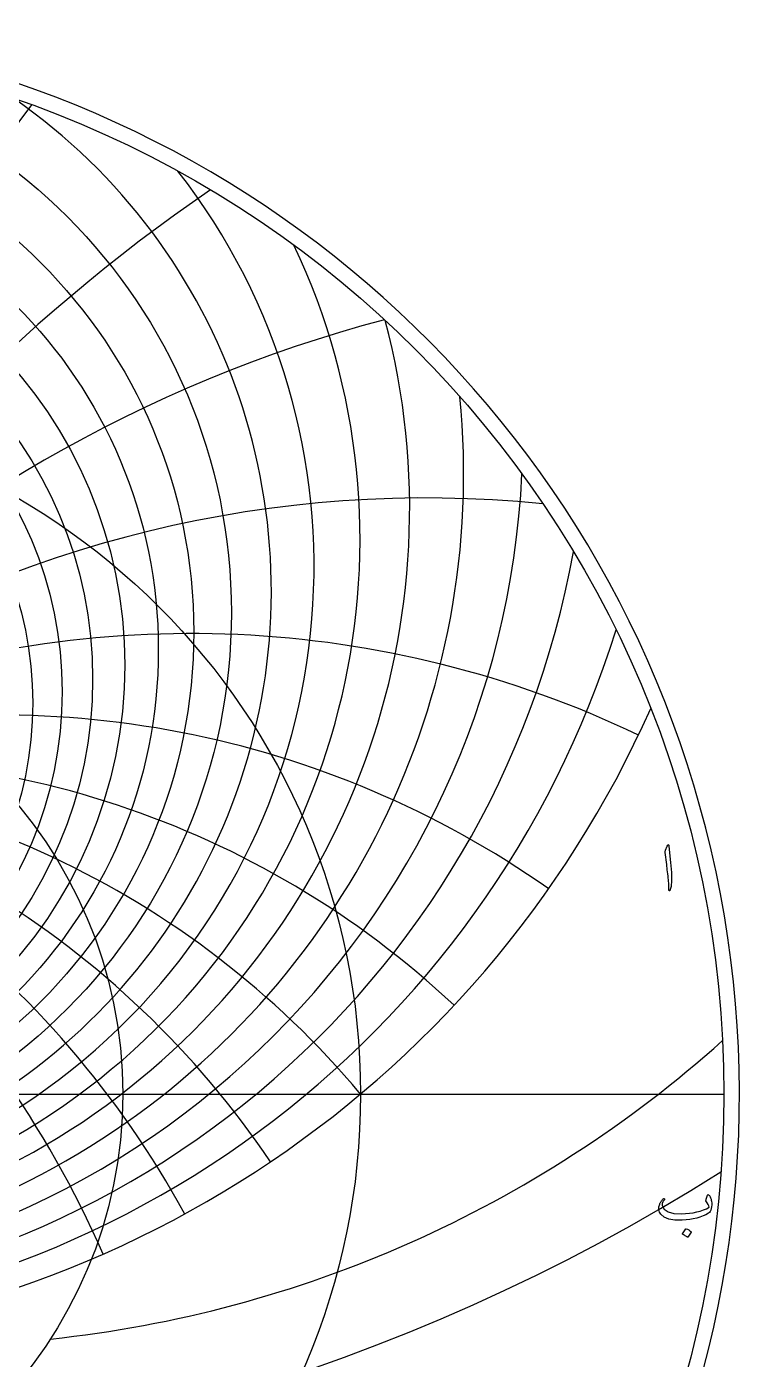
# Model space of a CAD drawing. Header units: millimetres. Extents: x -80 to 80, y -80 to 82.
# Drawn here: x 26.7 to 80.4, y -20 to 80.3 of the extents above; entities that cross this region are included whole.
import ezdxf

# ---------------------------------------------------------------- set-up
doc = ezdxf.new("R2010")
doc.units = ezdxf.units.MM
for name, color, linetype in [('CUT_OUTER', 1, 'Continuous'), ('ENGRAVE', 7, 'Continuous'), ('ENGRAVE_FINE', 8, 'Continuous'), ('TEXT', 5, 'Continuous')]:
    doc.layers.add(name, color=color, linetype=linetype)

msp = doc.modelspace()

# ---------------------------------------------------------------- linework, layer by layer
at = {"layer": 'CUT_OUTER'}
msp.add_arc((-0.0002, -0.0002), 80.3699, 149.413866, 87.803582, dxfattribs=at)
at = {"layer": 'ENGRAVE'}
msp.add_lwpolyline([(-79.2, 0), (79.2, 0)], dxfattribs=at)
for centre, radius in [((0, 0), 79.2), ((0, 34.7522), 39.2879), ((0, 29.4204), 27.1568), ((0, 0), 51.8435), ((0, 0), 33.9362)]:
    msp.add_circle(centre, radius, dxfattribs=at)
for centre, radius, start, end in [((0, 44.0485), 55.5419, 165.229653, 14.770347), ((0, 61.7847), 80.6541, 203.97548, 336.02452), ((0, -43.5018), 67.6769, 40, 140), ((0, -43.5018), 67.6769, 40, 140), ((19.0512, 71.1001), 90.0328, 276.018696, 311.831683)]:
    msp.add_arc(centre, radius, start, end, dxfattribs=at)
at = {"layer": 'ENGRAVE_FINE'}
for centre, radius in [((0, 36.2101), 42.1169), ((0, 33.4458), 36.6167), ((0, 32.2731), 34.0835), ((0, 31.2194), 31.6718), ((0, 30.272), 29.3671)]:
    msp.add_circle(centre, radius, dxfattribs=at)
for centre, radius, start, end in [((0, 37.8404), 45.1265, 124.801633, 55.198367), ((185.9406, -43.5018), 197.8739, 143.414309, 172.655841), ((185.9406, -43.5018), 197.8739, 143.414309, 172.655841), ((0, 39.6686), 48.3442, 141.990147, 38.009853), ((117.2198, -43.5018), 135.3537, 124.507018, 168.859628), ((117.2198, -43.5018), 135.3537, 124.507018, 168.859628), ((0, 41.7254), 51.8027, 154.69046, 25.30954), ((80.6541, -43.5018), 105.2865, 104.862362, 164.907439), ((80.6541, -43.5018), 105.2865, 104.862362, 164.907439), ((0, 46.6844), 59.6105, 174.434401, 5.565599), ((0, 49.6913), 64.0688, 182.713134, 357.286866), ((56.7876, -43.5018), 88.3459, 84.288008, 160.73486), ((56.7876, -43.5018), 88.3459, 84.288008, 160.73486), ((0, 53.1427), 68.9929, 190.30301, 349.69699), ((-39.0733, -43.5018), 78.1465, 23.734738, 115.544112), ((-39.0733, -43.5018), 78.1465, 23.734738, 115.544112), ((0, 57.1329), 74.4795, 197.355869, 342.644131), ((39.0733, -43.5018), 78.1465, 64.455888, 156.265262), ((39.0733, -43.5018), 78.1465, 64.455888, 156.265262), ((-24.6324, -43.5018), 72.0202, 28.59547, 125.068875), ((-24.6324, -43.5018), 72.0202, 28.59547, 125.068875), ((24.6324, -43.5018), 72.0202, 54.931125, 151.40453), ((24.6324, -43.5018), 72.0202, 54.931125, 151.40453), ((-11.9333, -43.5018), 68.7209, 33.966107, 133.101185), ((-11.9333, -43.5018), 68.7209, 33.966107, 133.101185), ((11.9333, -43.5018), 68.7209, 46.898815, 146.033893), ((11.9333, -43.5018), 68.7209, 46.898815, 146.033893), ((0, 118.9871), 147.7245, 237.678517, 302.321483)]:
    msp.add_arc(centre, radius, start, end, dxfattribs=at)
at = {"layer": 'TEXT'}
for points in [[(74.9333, 18.6364), (74.9811, 18.7289), (75.0195, 18.7613), (75.0485, 18.7339), (75.0682, 18.6464), (75.1831, 17.4224), (75.2515, 16.6711), (75.2668, 16.0709), (75.229, 15.6219), (75.1381, 15.324), (75.1216, 15.2996), (75.1069, 15.2865), (75.0941, 15.2846), (75.0832, 15.294), (75.0744, 15.3087), (75.0682, 15.3277), (75.0644, 15.3512), (75.0632, 15.3789), (75.0632, 15.5953), (75.0532, 15.8249), (75.0332, 16.0675), (75.0032, 16.3232), (74.9967, 16.39), (74.977, 16.5705), (74.9442, 16.8647), (74.8983, 17.2725), (74.7884, 18.1768), (74.7859, 18.2249), (74.7884, 18.2692), (74.7959, 18.3098), (74.8084, 18.3467)], [(78.0761, -7.6064), (78.1097, -7.6485), (78.1405, -7.6951), (78.1684, -7.746), (78.1935, -7.8012), (78.2159, -7.8606), (78.2354, -7.9236), (78.2521, -7.9905), (78.266, -8.061), (78.2841, -8.2028), (78.2885, -8.3433), (78.2791, -8.4826), (78.256, -8.6206), (78.221, -8.7436), (78.176, -8.8429), (78.1211, -8.9185), (78.0561, -8.9703), (77.8501, -9.0793), (77.6315, -9.1764), (77.4004, -9.2617), (77.1568, -9.335), (76.9008, -9.3959), (76.6322, -9.4437), (76.3512, -9.4784), (76.0577, -9.4999), (75.5075, -9.4943), (75.056, -9.4175), (74.7031, -9.2695), (74.4489, -9.0503), (74.3446, -8.8788), (74.2966, -8.6943), (74.3047, -8.4966), (74.369, -8.2858), (74.3907, -8.2404), (74.4158, -8.194), (74.4444, -8.1467), (74.4764, -8.0985), (74.5119, -8.0493), (74.5507, -7.9992), (74.593, -7.9481), (74.6388, -7.8962), (74.6541, -7.8815), (74.67, -7.8724), (74.6866, -7.869), (74.7037, -7.8712), (74.7153, -7.8755), (74.725, -7.8837), (74.7328, -7.8955), (74.7387, -7.9111), (74.7415, -7.9258), (74.74, -7.9399), (74.734, -7.9533), (74.7237, -7.9661), (74.6809, -8.017), (74.6425, -8.0698), (74.6085, -8.1244), (74.5788, -8.1809), (74.5585, -8.235), (74.5476, -8.2871), (74.546, -8.3374), (74.5539, -8.3858), (74.71, -8.6684), (75.0035, -8.8666), (75.4344, -8.9806), (76.0027, -9.0103), (76.3151, -8.9983), (76.6129, -8.9722), (76.8959, -8.9321), (77.1643, -8.8779), (77.4184, -8.8097), (77.6583, -8.7274), (77.8842, -8.631), (78.0961, -8.5207), (78.0755, -8.4176), (78.0287, -8.3033), (77.9556, -8.1778), (77.8563, -8.041), (77.8532, -8.0279), (77.8538, -8.0036), (77.8582, -7.968), (77.8663, -7.9211), (77.8685, -7.9164), (77.87, -7.9124), (77.871, -7.909), (77.8713, -7.9061), (77.8875, -7.8424), (77.9113, -7.7712), (77.9425, -7.6926), (77.9812, -7.6064), (77.9984, -7.5801), (78.0199, -7.5714), (78.0458, -7.5801), (78.0761, -7.6064)], [(76.3325, -10.1494), (76.3387, -10.1432), (76.3475, -10.1394), (76.3587, -10.1382), (76.3724, -10.1394), (76.4696, -10.1788), (76.5611, -10.2268), (76.6469, -10.2837), (76.7272, -10.3492), (76.735, -10.3592), (76.7384, -10.3692), (76.7375, -10.3792), (76.7322, -10.3892), (76.4973, -10.7689), (76.4886, -10.778), (76.4774, -10.7802), (76.4636, -10.7755), (76.4474, -10.7639), (76.4333, -10.7539), (76.4112, -10.7389), (76.3809, -10.719), (76.3425, -10.694), (76.2953, -10.664), (76.2388, -10.629), (76.1729, -10.5891), (76.0977, -10.5441), (76.0877, -10.5366), (76.0827, -10.5291), (76.0827, -10.5216), (76.0877, -10.5141)]]:
    msp.add_lwpolyline(points, close=True, dxfattribs=at)

doc.saveas('drawing.dxf')
